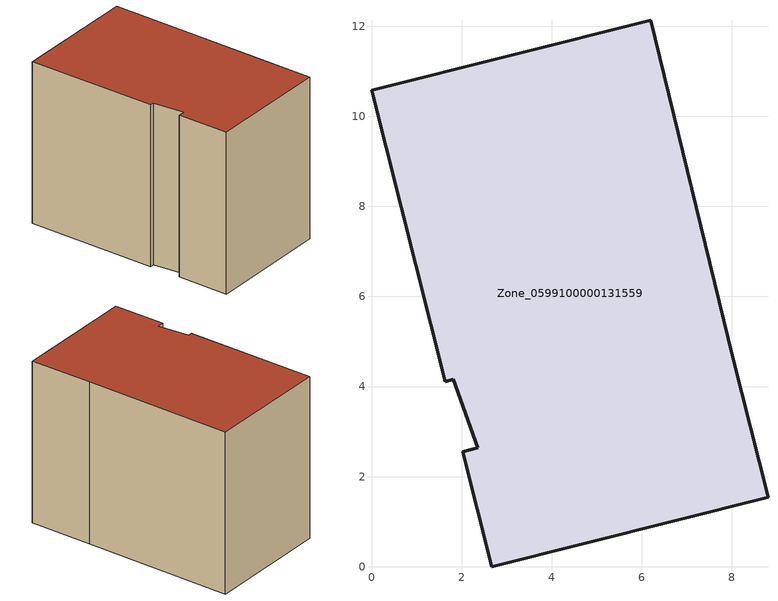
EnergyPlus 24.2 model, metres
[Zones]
Zone_0599100000131559
 floor ground (C_G): 2.36,2.64 1.82,4.16 1.63,4.11 0,10.57 6.2,12.13 8.02,4.65 8.8,1.55 2.67,0 2.02,2.56 z0
 wall outside (C_F): 2.67,0 8.8,1.55 8.02,4.65 6.2,12.13 0,10.57 1.63,4.11 1.82,4.16 2.36,2.64 2.02,2.56 2.67,0 z0:8.38
 roof outside (C_R): 1.82,4.16 2.36,2.64 2.02,2.56 2.67,0 8.8,1.55 8.02,4.65 6.2,12.13 0,10.57 1.63,4.11 z8.38
[BUILDING]
Pand.0599100000131559: North Axis=0; Terrain=City; Loads Convergence Tolerance Value=0.04; Temperature Convergence Tolerance Value=0.4; Solar Distribution=FullExterior; Maximum Number of Warmup Days=25; Minimum Number of Warmup Days=1
[Site:Location]
Rotterdam.The.Hague.AP_ZH_NLD Design_Conditions: Latitude=51.96; Longitude=4.45; Time Zone=1; Elevation=-4.5
[SITE:GROUNDTEMPERATURE:BUILDINGSURFACE]
18, 18, 18, 18, 18, 18, 18, 18, 18, 18, 18, 18
[MATERIAL] Thermal Absorptance=0.9; Solar Absorptance=0.7; Visible Absorptance=0.7
Name | Roughness | Thickness | Conductivity | Density | Specific Heat
G.TC.1965-1974 | MediumSmooth | 0.15 | 0.882353 | 540 | 1210
F.TC.1965-1974 | Rough | 0.3 | 0.697674 | 1920 | 840
R.TC.1965-1974 | MediumRough | 0.2 | 0.232558 | 1500 | 1000
[CONSTRUCTION]
C_G: G.TC.1965-1974
C_F: F.TC.1965-1974
C_R: R.TC.1965-1974
[ZONE]
Zone_0599100000131559: Type=1; Multiplier=1; Ceiling Height=Autocalculate; Volume=Autocalculate; Floor Area=autocalculate; Part of Total Floor Area=Yes
[ZONEINFILTRATION:DESIGNFLOWRATE]
Infil_Zone_0599100000131559: Zone or ZoneList or Space or SpaceList=Zone_0599100000131559; Schedule=AlwaysOn; Design Flow Rate Calculation Method=Flow/Area; Flow Rate per Floor Area=0.003; Constant Term Coefficient=1; Temperature Term Coefficient=0; Velocity Term Coefficient=0; Velocity Squared Term Coefficient=0
[HVACTEMPLATE:ZONE:IDEALLOADSAIRSYSTEM]
Zone_0599100000131559: Maximum Heating Supply Air Temperature=50; Minimum Cooling Supply Air Temperature=13; Maximum Heating Supply Air Humidity Ratio=0.0156; Minimum Cooling Supply Air Humidity Ratio=0.0077; Heating Limit=NoLimit; Cooling Limit=NoLimit; Dehumidification Control Type=ConstantSensibleHeatRatio; Cooling Sensible Heat Ratio=0.7; Dehumidification Setpoint=60; Humidification Control Type=None; Humidification Setpoint=30; Outdoor Air Method=None; Outdoor Air Flow Rate per Person=0.00944; Outdoor Air Flow Rate per Zone Floor Area=0; Outdoor Air Flow Rate per Zone=0; Demand Controlled Ventilation Type=None; Outdoor Air Economizer Type=NoEconomizer; Heat Recovery Type=None; Sensible Heat Recovery Effectiveness=0.7; Latent Heat Recovery Effectiveness=0.65
[ZONECONTROL:THERMOSTAT]
ThermostatControl_Zone_0599100000131559: Zone or ZoneList=Zone_0599100000131559; Control Type Schedule=DualSetpointControlType; Control 1=Thermostat_Zone_0599100000131559; Temperature Difference Between Cutout And Setpoint=0
[THERMOSTATSETPOINT:DUALSETPOINT]
Thermostat_Zone_0599100000131559: Heating Setpoint Temperature Schedule=HeatingSetpoint_Zone_0599100000131559; Cooling Setpoint Temperature Schedule=CoolingSetpoint_Zone_0599100000131559
[SCHEDULE:COMPACT]
HeatingSetpoint_Zone_0599100000131559: Through: 12/31, For: AllDays, Until: 24:00, 21
CoolingSetpoint_Zone_0599100000131559: Through: 12/31, For: AllDays, Until: 24:00, 24
DualSetpointControlType: Through: 12/31, For: AllDays, Until: 24:00, 4
AlwaysOn: Through: 12/31, For: AllDays, Until: 24:00, 1
